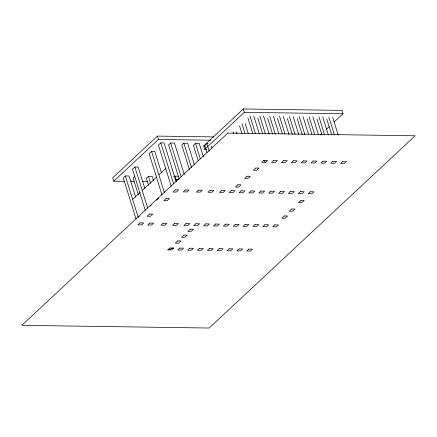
<?xml version="1.0" encoding="UTF-8"?>
<svg xmlns="http://www.w3.org/2000/svg" width="437" height="437" viewBox="0 0 437 437"><rect width="100%" height="100%" fill="white"/><g stroke="black" fill="none" stroke-linecap="round" stroke-linejoin="round"><path stroke-width="0.66" d="M213.993 136.912L157.402 136.098L112.67 177.848L113.713 181.202L124.621 181.36M113.713 181.202L158.451 139.452L210.945 140.211M135.721 197.234L129.106 175.996L125.337 175.942L123.261 177.875L136.093 219.068M144.778 188.298L138.163 167.06L134.902 167.016L132.504 169.25L145.33 210.443M161.444 172.741L154.829 151.502L151.568 151.459L149.17 153.693L162.001 194.886M176.089 181.502L164.061 142.888L160.8 142.839L158.402 145.079L171.233 186.266M134.782 176.472L133.121 178.017L138.332 194.749M184.256 174.576L174.434 143.036L170.659 142.981L168.589 144.92L179.214 179.028M153.584 180.831L152.18 176.33L148.411 176.275L146.335 178.209L148.542 185.288M194.263 164.465L187.648 143.227L183.879 143.172L181.803 145.111L189.423 169.567M132.815 199.267L140.217 192.362M142.686 190.057L156.495 177.165M158.964 174.866L165.869 168.42M203.44 156.91L199.228 143.396L195.459 143.341L193.383 145.275L198.196 160.723M206.777 149.323L204.74 149.29L203.691 145.936L243.305 108.966L341.942 110.392L342.99 113.746L334.076 122.065M208.083 143.522L206.827 143.505L204.751 145.439L206.958 152.518M204.74 149.29L244.349 112.32L342.99 113.746M138.398 217.178L139.381 216.26M150.235 206.127L151.224 205.21M156.648 200.146L158.62 198.305M167.835 249.877L169.911 247.943L173.68 247.998L171.61 249.931L167.835 249.877L173.68 247.998M263.795 160.319L261.725 162.258L265.494 162.313L267.57 160.374L263.795 160.319L265.494 162.313M320.212 135.006L321.698 133.618M326.155 129.461L329.127 126.686M203.691 145.936L205.051 145.958M173.937 176.177L178.706 176.242M173.877 176.641L175.133 176.657L176.734 181.808M174.986 179.531L178.389 179.58M130.761 181.448L134.17 181.497M142.347 181.617L147.804 181.694M332.617 117.105L338.233 135.126M328.848 117.05L334.463 135.071M326.772 118.99L331.787 135.077M322.757 116.963L328.373 134.984M318.988 116.908L324.598 134.929M316.912 118.842L321.927 134.935M312.897 116.821L318.513 134.842M309.128 116.766L314.542 134.143M307.053 118.7L311.865 134.148M303.038 116.679L308.451 134.055M299.269 116.624L304.879 134.645M297.193 118.558L302.207 134.651M293.178 116.537L298.788 134.558M289.409 116.482L295.019 134.503M287.333 118.416L292.342 134.509M283.318 116.395L288.928 134.416M279.543 116.34L284.957 133.717M277.473 118.274L282.286 133.722M273.458 116.253L278.872 133.629M269.684 116.198L275.299 134.219M267.613 118.132L272.622 134.225M263.598 116.111L269.208 134.132M259.824 116.056L265.439 134.077M257.754 117.99L262.763 134.083M253.733 115.969L259.349 133.99M249.964 115.914L255.377 133.29M247.894 117.848L252.701 133.296M243.305 108.966L244.349 112.32M245.223 123.671L248.227 133.329M241.961 123.627L244.966 133.28M239.563 125.861L241.967 133.585M236.45 131.859L237.051 133.788M233.189 131.81L233.79 133.744M211.399 146.133L212 148.067M206.827 143.505L209.23 151.229M195.459 143.341L200.272 158.789M183.879 143.172L191.493 167.628M170.659 142.981L181.087 176.45M160.8 142.839L173.631 184.032M157.402 136.098L158.451 139.452M151.568 151.459L164.399 192.646M148.411 176.275L150.618 183.354M134.902 167.016L147.728 208.203M125.337 175.942L138.163 217.129M227.846 133.072L21.85 325.33L209.154 328.034L415.15 135.781L227.846 133.072M139.971 222.925L137.895 224.858L141.67 224.913L143.74 222.979L139.971 222.925M149.536 213.999L147.138 216.233L150.399 216.282L152.797 214.043L149.536 213.999M166.202 198.442L163.804 200.676L167.065 200.725L169.463 198.485L166.202 198.442M175.434 189.822L173.036 192.062L176.297 192.111L178.695 189.871L175.434 189.822M149.831 223.067L147.755 225L151.53 225.055L153.6 223.121L149.831 223.067M185.293 189.964L183.223 191.903L186.992 191.958L189.068 190.019L185.293 189.964M163.045 223.258L160.969 225.192L164.744 225.246L166.814 223.312L163.045 223.258M198.513 190.155L196.437 192.089L200.206 192.143L202.282 190.21L198.513 190.155M174.625 223.422L172.555 225.361L176.324 225.416L178.4 223.476L174.625 223.422M210.093 190.324L208.017 192.258L211.792 192.313L213.862 190.379L210.093 190.324M185.993 223.586L183.922 225.525L187.692 225.579L189.767 223.64L185.993 223.586M221.461 190.488L219.385 192.422L223.16 192.477L225.23 190.543L221.461 190.488M195.852 223.728L193.782 225.667L197.551 225.721L199.627 223.782L195.852 223.728M231.32 190.63L229.245 192.564L233.019 192.619L235.09 190.685L231.32 190.63M177.706 240.907L175.308 243.147L178.569 243.196L180.967 240.956L177.706 240.907M183.977 235.057L181.579 237.296L184.84 237.34L187.238 235.106L183.977 235.057M190.248 229.207L187.85 231.446L191.111 231.49L193.509 229.256L190.248 229.207M237.832 184.796L235.434 187.036L238.695 187.08L241.093 184.846L237.832 184.796M247.02 176.22L244.622 178.46L247.883 178.504L250.281 176.269L247.02 176.22M255.792 168.032L253.394 170.272L256.656 170.321L259.054 168.081L255.792 168.032M179.771 248.085L177.701 250.019L181.47 250.073L183.54 248.14L179.771 248.085M205.718 223.875L203.642 225.809L207.411 225.863L209.487 223.93L205.718 223.875M241.18 190.772L239.11 192.706L242.879 192.761L244.949 190.827L241.18 190.772M273.655 160.461L271.585 162.4L275.354 162.455L277.429 160.516L273.655 160.461M189.631 248.227L187.56 250.161L191.33 250.215L193.405 248.282L189.631 248.227M215.578 224.017L213.502 225.951L217.271 226.005L219.347 224.072L215.578 224.017M251.04 190.914L248.97 192.848L252.739 192.903L254.815 190.969L251.04 190.914M283.515 160.608L281.444 162.542L285.214 162.597L287.289 160.658L283.515 160.608M199.49 248.369L197.42 250.308L201.189 250.363L203.265 248.424L199.49 248.369M225.437 224.159L223.362 226.093L227.136 226.148L229.207 224.214L225.437 224.159M260.9 191.056L258.83 192.99L262.599 193.045L264.675 191.111L260.9 191.056M293.38 160.75L291.304 162.684L295.073 162.739L297.149 160.805L293.38 160.75M209.35 248.511L207.28 250.45L211.049 250.505L213.125 248.566L209.35 248.511M235.297 224.301L233.221 226.235L236.996 226.29L239.066 224.356L235.297 224.301M270.76 191.198L268.689 193.138L272.459 193.192L274.534 191.253L270.76 191.198M303.24 160.892L301.164 162.826L304.933 162.881L307.009 160.947L303.24 160.892M219.216 248.653L217.14 250.592L220.909 250.647L222.985 248.708L219.216 248.653M245.157 224.443L243.081 226.377L246.856 226.432L248.926 224.498L245.157 224.443M280.625 191.34L278.549 193.28L282.318 193.334L284.394 191.395L280.625 191.34M313.1 161.035L311.024 162.968L314.798 163.023L316.869 161.089L313.1 161.035M229.075 248.8L227 250.734L230.769 250.789L232.845 248.85L229.075 248.8M255.017 224.585L252.947 226.519L256.716 226.574L258.786 224.64L255.017 224.585M290.485 191.482L288.409 193.422L292.178 193.476L294.254 191.537L290.485 191.482M322.959 161.177L320.884 163.11L324.658 163.165L326.729 161.231L322.959 161.177M238.935 248.943L236.859 250.876L240.634 250.931L242.704 248.997L238.935 248.943M264.877 224.727L262.806 226.661L266.575 226.716L268.651 224.782L264.877 224.727M300.345 191.63L298.269 193.564L302.043 193.618L304.114 191.685L300.345 191.63M332.819 161.319L330.743 163.252L334.518 163.307L336.588 161.373L332.819 161.319M248.795 249.085L246.719 251.018L250.494 251.073L252.564 249.139L248.795 249.085M274.736 224.869L272.666 226.803L276.435 226.858L278.511 224.924L274.736 224.869M284.301 215.944L281.903 218.183L285.164 218.227L287.562 215.993L284.301 215.944M291.741 209.001L289.343 211.24L292.604 211.29L295.002 209.05L291.741 209.001M300.973 200.386L298.575 202.626L301.836 202.67L304.234 200.436L300.973 200.386M310.204 191.772L308.129 193.706L311.903 193.76L313.974 191.827L310.204 191.772M342.679 161.461L340.609 163.394L344.378 163.449L346.454 161.515L342.679 161.461"/></g></svg>
